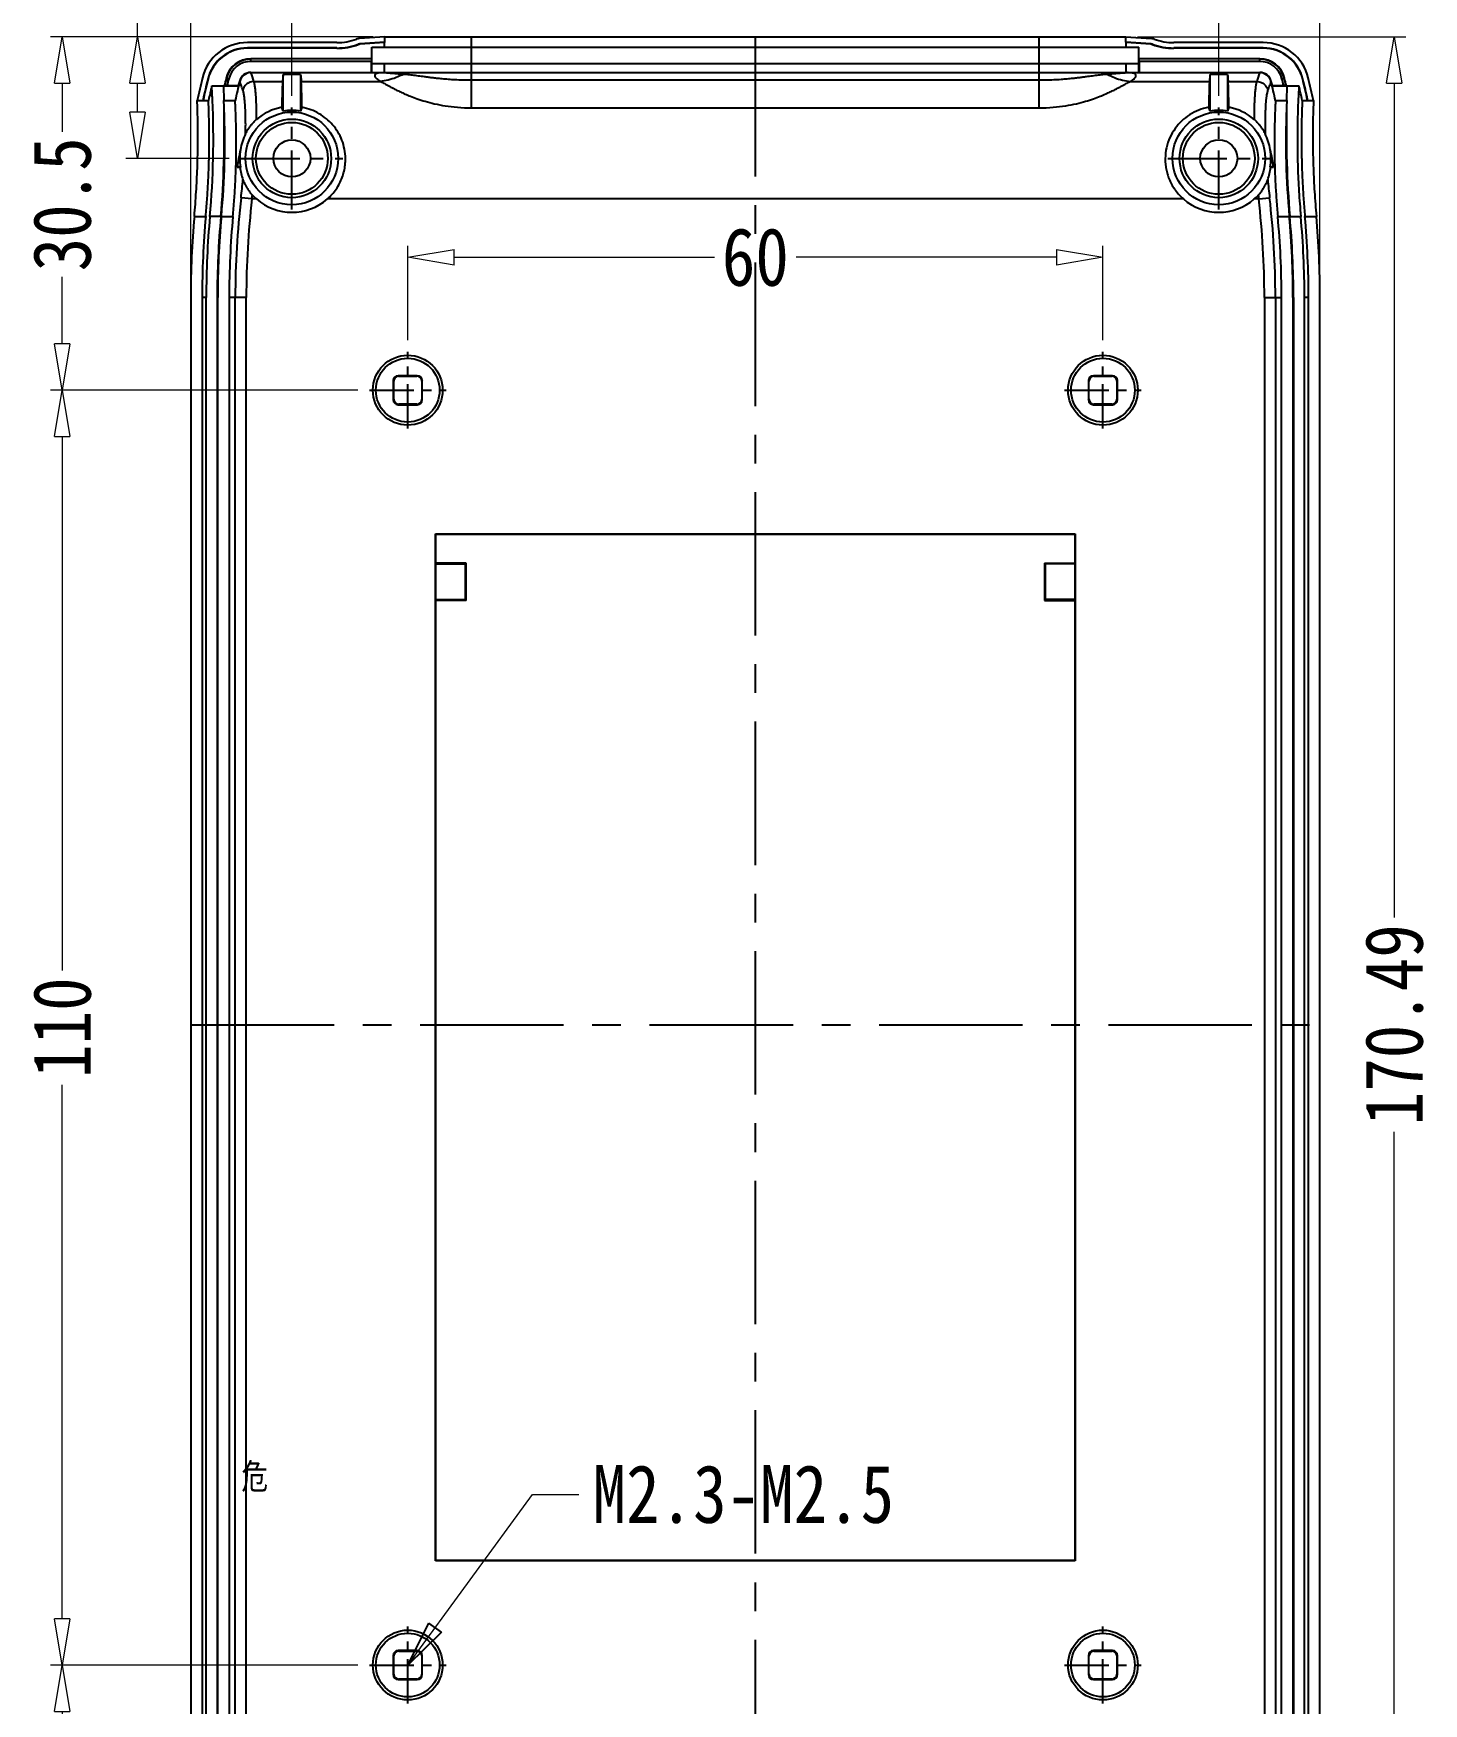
# Model space of a CAD drawing. Header units: millimetres. Extents: x 1786 to 4339, y -2795 to -1928.
# Drawn here: x 4073.3 to 4193.3, y -2723.1 to -2579 of the extents above; entities that cross this region are included whole.
import ezdxf

# ---------------------------------------------------------------- set-up
doc = ezdxf.new("R2010")
doc.units = ezdxf.units.MM
doc.linetypes.add('CENTER', pattern=[50.8, 31.75, -6.35, 6.35, -6.35])
doc.layers.add('06___PRT_ALL_SURFS', color=7, linetype='Continuous')
doc.layers.add('dim', color=3, linetype='Continuous', lineweight=9)
doc.styles.add('FFS', font='simfang0.ttf', dxfattribs={"width": 0.85})
doc.styles.add('LongTou', font='romand.shx', dxfattribs={"width": 0.8, "bigfont": 'whgdtxt.shx'})
doc.dimstyles.new('YanXiu', dxfattribs={"dimtxt": 2.5, "dimasz": 2.2, "dimexe": 1, "dimexo": 0.6, "dimgap": 0.66, "dimtad": 0, "dimzin": 9, "dimdsep": 46, "dimtxsty": 'FFS', "dimblk": 'CLOSEDBLANK', "dimcen": 0, "dimclrd": 256, "dimclre": 131, "dimclrt": 42, "dimazin": 2, "dimtfac": 1, "dimtofl": 0, "dimtmove": 0, "dimatfit": 3, "dimldrblk": 'CLOSEDBLANK', "dimfxl": 1, "dimlwd": 5, "dimlwe": 5, "dimarcsym": 0})

# ---------------------------------------------------------------- blocks, each defined once
blk = doc.blocks.new('_ClosedBlank')
at = {"color": 0, "linetype": 'ByBlock', "lineweight": -2}
for p, q in [((-1, 0.167), (0, 0)), ((-1, 0.167), (-1, -0.167)), ((0, 0), (-1, -0.167))]:
    blk.add_line(p, q, dxfattribs=at)
blk = doc.blocks.new('*D189')
at = {"layer": 'Defpoints', "color": 0}
for p in [(4674.96, -2579.27), (4686.82, -2749.76), (4698.12, -2749.76)]:
    blk.add_point(p, dxfattribs=at)
at = {"layer": 'dim', "color": 131, "lineweight": 5}
for p, q in [((4675.96, -2579.27), (4699.12, -2579.27)), ((4687.82, -2749.76), (4699.12, -2749.76))]:
    blk.add_line(p, q, dxfattribs=at)
at = {"layer": 'dim', "lineweight": 5}
for p, q in [((4698.12, -2583.27), (4698.12, -2655.26)), ((4698.12, -2745.76), (4698.12, -2673.77))]:
    blk.add_line(p, q, dxfattribs=at)
at = {"layer": 'dim', "lineweight": 5, "xscale": 4, "yscale": 4, "zscale": 4}
for p, rotation in [((4698.12, -2579.27), 90), ((4698.12, -2749.76), 270)]:
    blk.add_blockref('_ClosedBlank', p, dxfattribs=dict(at, rotation=rotation))
at = {"layer": 'dim', "color": 42, "insert": (4698.12, -2664.52), "char_height": 5, "attachment_point": 5, "rotation": 90, "style": 'FFS'}
blk.add_mtext('170.49', dxfattribs=at)
blk = doc.blocks.new('*D190')
at = {"layer": 'Defpoints', "color": 0}
for p in [(4691.71, -2567.58), (4594.25, -2601.77), (4691.71, -2601.77)]:
    blk.add_point(p, dxfattribs=at)
at = {"layer": 'dim', "color": 131, "lineweight": 5}
for p, q in [((4594.25, -2600.77), (4594.25, -2566.58)), ((4691.71, -2600.77), (4691.71, -2566.58))]:
    blk.add_line(p, q, dxfattribs=at)
at = {"layer": 'dim', "lineweight": 5}
for p, q in [((4598.25, -2567.58), (4635.15, -2567.58)), ((4687.71, -2567.58), (4650.81, -2567.58))]:
    blk.add_line(p, q, dxfattribs=at)
at = {"layer": 'dim', "lineweight": 5, "xscale": 4, "yscale": 4, "zscale": 4, "rotation": 180}
blk.add_blockref('_ClosedBlank', (4594.25, -2567.58), dxfattribs=at)
at = {"layer": 'dim', "lineweight": 5, "xscale": 4, "yscale": 4, "zscale": 4}
blk.add_blockref('_ClosedBlank', (4691.71, -2567.58), dxfattribs=at)
at = {"layer": 'dim', "color": 42, "insert": (4642.98, -2567.58), "char_height": 5, "attachment_point": 5, "style": 'FFS'}
blk.add_mtext('97.46', dxfattribs=at)
blk = doc.blocks.new('*D191')
at = {"layer": 'Defpoints', "color": 0}
for p in [(4682.98, -2574.08), (4602.98, -2585.37, 0), (4682.98, -2585.37, 0)]:
    blk.add_point(p, dxfattribs=at)
at = {"layer": 'dim', "color": 131, "lineweight": 5}
for p, q in [((4602.98, -2584.37), (4602.98, -2573.08)), ((4682.98, -2584.37), (4682.98, -2573.08))]:
    blk.add_line(p, q, dxfattribs=at)
at = {"layer": 'dim', "lineweight": 5}
for p, q in [((4606.98, -2574.08), (4639.46, -2574.08)), ((4678.98, -2574.08), (4646.49, -2574.08))]:
    blk.add_line(p, q, dxfattribs=at)
at = {"layer": 'dim', "lineweight": 5, "xscale": 4, "yscale": 4, "zscale": 4, "rotation": 180}
blk.add_blockref('_ClosedBlank', (4602.98, -2574.08), dxfattribs=at)
at = {"layer": 'dim', "lineweight": 5, "xscale": 4, "yscale": 4, "zscale": 4}
blk.add_blockref('_ClosedBlank', (4682.98, -2574.08), dxfattribs=at)
at = {"layer": 'dim', "color": 42, "insert": (4642.98, -2574.08), "char_height": 5, "attachment_point": 5, "style": 'FFS'}
blk.add_mtext('80', dxfattribs=at)
blk = doc.blocks.new('*D192')
at = {"layer": 'Defpoints', "color": 0}
for p in [(4672.98, -2598.3), (4612.98, -2606.45, 0), (4672.98, -2606.45, 0)]:
    blk.add_point(p, dxfattribs=at)
at = {"layer": 'dim', "color": 131, "lineweight": 5}
for p, q in [((4612.98, -2605.46), (4612.98, -2597.3)), ((4672.98, -2605.46), (4672.98, -2597.3))]:
    blk.add_line(p, q, dxfattribs=at)
at = {"layer": 'dim', "lineweight": 5}
for p, q in [((4616.98, -2598.3), (4639.46, -2598.3)), ((4668.98, -2598.3), (4646.49, -2598.3))]:
    blk.add_line(p, q, dxfattribs=at)
at = {"layer": 'dim', "lineweight": 5, "xscale": 4, "yscale": 4, "zscale": 4, "rotation": 180}
blk.add_blockref('_ClosedBlank', (4612.98, -2598.3), dxfattribs=at)
at = {"layer": 'dim', "lineweight": 5, "xscale": 4, "yscale": 4, "zscale": 4}
blk.add_blockref('_ClosedBlank', (4672.98, -2598.3), dxfattribs=at)
at = {"layer": 'dim', "color": 42, "insert": (4642.98, -2598.3), "char_height": 5, "attachment_point": 5, "style": 'FFS'}
blk.add_mtext('60', dxfattribs=at)
blk = doc.blocks.new('*D194')
at = {"layer": 'Defpoints', "color": 0}
for p in [(4609.67, -2719.77, 0), (4583.16, -2739.77), (4598.58, -2739.77, 0)]:
    blk.add_point(p, dxfattribs=at)
at = {"layer": 'dim', "color": 131, "lineweight": 5}
for p, q in [((4608.67, -2719.77), (4582.16, -2719.77)), ((4597.58, -2739.77), (4582.16, -2739.77))]:
    blk.add_line(p, q, dxfattribs=at)
at = {"layer": 'dim', "lineweight": 5}
for p, q in [((4583.16, -2723.77), (4583.16, -2726.23)), ((4583.16, -2735.77), (4583.16, -2733.31))]:
    blk.add_line(p, q, dxfattribs=at)
at = {"layer": 'dim', "lineweight": 5, "xscale": 4, "yscale": 4, "zscale": 4}
for p, rotation in [((4583.16, -2719.77), 90), ((4583.16, -2739.77), 270)]:
    blk.add_blockref('_ClosedBlank', p, dxfattribs=dict(at, rotation=rotation))
at = {"layer": 'dim', "color": 42, "insert": (4583.16, -2729.77), "char_height": 5, "attachment_point": 5, "rotation": 90, "style": 'FFS'}
blk.add_mtext('20', dxfattribs=at)
blk = doc.blocks.new('*D196')
at = {"layer": 'Defpoints', "color": 0}
for p in [(4609.67, -2609.77, 0), (4583.16, -2719.77), (4609.67, -2719.77, 0)]:
    blk.add_point(p, dxfattribs=at)
at = {"layer": 'dim', "color": 131, "lineweight": 5}
for p, q in [((4608.67, -2609.77), (4582.16, -2609.77)), ((4608.67, -2719.77), (4582.16, -2719.77))]:
    blk.add_line(p, q, dxfattribs=at)
at = {"layer": 'dim', "lineweight": 5}
for p, q in [((4583.16, -2613.77), (4583.16, -2659.83)), ((4583.16, -2715.77), (4583.16, -2669.71))]:
    blk.add_line(p, q, dxfattribs=at)
at = {"layer": 'dim', "lineweight": 5, "xscale": 4, "yscale": 4, "zscale": 4}
for p, rotation in [((4583.16, -2609.77), 90), ((4583.16, -2719.77), 270)]:
    blk.add_blockref('_ClosedBlank', p, dxfattribs=dict(at, rotation=rotation))
at = {"layer": 'dim', "color": 42, "insert": (4583.16, -2664.77), "char_height": 5, "attachment_point": 5, "rotation": 90, "style": 'FFS'}
blk.add_mtext('110', dxfattribs=at)
blk = doc.blocks.new('*D197')
at = {"layer": 'Defpoints', "color": 0}
for p in [(4611, -2579.27), (4583.16, -2609.77), (4609.67, -2609.77, 0)]:
    blk.add_point(p, dxfattribs=at)
at = {"layer": 'dim', "color": 131, "lineweight": 5}
for p, q in [((4610, -2579.27), (4582.16, -2579.27)), ((4608.67, -2609.77), (4582.16, -2609.77))]:
    blk.add_line(p, q, dxfattribs=at)
at = {"layer": 'dim', "lineweight": 5}
for p, q in [((4583.16, -2583.27), (4583.16, -2587.47)), ((4583.16, -2605.77), (4583.16, -2599.99))]:
    blk.add_line(p, q, dxfattribs=at)
at = {"layer": 'dim', "lineweight": 5, "xscale": 4, "yscale": 4, "zscale": 4}
for p, rotation in [((4583.16, -2579.27), 90), ((4583.16, -2609.77), 270)]:
    blk.add_blockref('_ClosedBlank', p, dxfattribs=dict(at, rotation=rotation))
at = {"layer": 'dim', "color": 42, "insert": (4583.16, -2593.73), "char_height": 5, "attachment_point": 5, "rotation": 90, "style": 'FFS'}
blk.add_mtext('30.5', dxfattribs=at)
blk = doc.blocks.new('*D198')
at = {"layer": 'Defpoints', "color": 0}
for p in [(4611, -2579.27), (4589.66, -2589.77), (4598.58, -2589.77, 0)]:
    blk.add_point(p, dxfattribs=at)
at = {"layer": 'dim', "lineweight": 5}
for p, q in [((4589.66, -2579.27), (4589.66, -2573.74)), ((4589.66, -2585.77), (4589.66, -2583.27))]:
    blk.add_line(p, q, dxfattribs=at)
at = {"layer": 'dim', "color": 131, "lineweight": 5}
for p, q in [((4610, -2579.27), (4588.66, -2579.27)), ((4597.58, -2589.77), (4588.66, -2589.77))]:
    blk.add_line(p, q, dxfattribs=at)
at = {"layer": 'dim', "lineweight": 5, "xscale": 4, "yscale": 4, "zscale": 4}
for p, rotation in [((4589.66, -2579.27), 90), ((4589.66, -2589.77), 270)]:
    blk.add_blockref('_ClosedBlank', p, dxfattribs=dict(at, rotation=rotation))
at = {"layer": 'dim', "color": 42, "insert": (4589.66, -2567.44), "char_height": 5, "attachment_point": 5, "rotation": 90, "style": 'FFS'}
blk.add_mtext('10.5', dxfattribs=at)
blk = doc.blocks.new('*u249')
at = {"color": 7, "linetype": 'Continuous'}
for p, q in [((-31.983, 85.248, 0), (-34.154, 85.096, 0)), ((-31.983, 84.774, 0), (-31.983, 85.248, 0)), ((-31.983, 85.248, 0), (31.983, 85.248, 0)), ((-24.5, 79.108, 0), (-24.5, 85.248, 0)), ((24.5, 79.108, 0), (24.5, 85.248, 0)), ((31.983, 84.774, 0), (31.983, 85.248, 0)), ((31.983, 85.248, 0), (34.154, 85.096, 0)), ((-43.838, 84.248, 0), (-43.838, 84.274, 0)), ((-36.119, 84.274, 0), (-43.838, 84.274, 0)), ((-36.119, 84.248, 0), (-43.838, 84.248, 0)), ((-36.12, 84.743, 0), (-43.836, 84.743, 0)), ((-36.119, 84.248, 0), (-36.119, 84.274, 0)), ((-34.265, 84.569, 0), (-34.274, 84.594, 0)), ((-31.983, 84.774, 0), (-34.133, 84.623, 0)), ((-34.132, 84.597, 0), (-34.133, 84.623, 0)), ((-32, 84.746, 0), (-34.132, 84.597, 0)), ((-33.1, 82.148, 0), (-33.1, 84.348, 0)), ((-33.1, 84.348, 0), (33.1, 84.348, 0)), ((-32, 84.348, 0), (-32, 84.746, 0)), ((34.133, 84.623, 0), (31.983, 84.774, 0)), ((32, 84.348, 0), (32, 84.746, 0)), ((34.132, 84.597, 0), (32, 84.746, 0)), ((33.1, 82.148, 0), (33.1, 84.348, 0)), ((34.132, 84.597, 0), (34.133, 84.623, 0)), ((34.265, 84.569, 0), (34.274, 84.594, 0)), ((36.119, 84.248, 0), (36.119, 84.274, 0)), ((43.838, 84.274, 0), (36.119, 84.274, 0)), ((43.838, 84.248, 0), (36.119, 84.248, 0)), ((43.836, 84.743, 0), (36.12, 84.743, 0)), ((43.838, 84.248, 0), (43.838, 84.274, 0)), ((-43.533, 83.121, 0), (-43.533, 83.347, 0)), ((-33.1, 83.347, 0), (-43.533, 83.347, 0)), ((-33.123, 83.325, 0), (-43.533, 83.325, 0)), ((-33.126, 83.121, 0), (-43.533, 83.121, 0)), ((-43.533, 82.148, 0), (-43.533, 82.174, 0)), ((-43.533, 82.174, 0), (-33.126, 82.174, 0)), ((-43.533, 82.148, 0), (-32.122, 82.148, 0)), ((-33.123, 83.325, 0), (-33.126, 83.121, 0)), ((-33.126, 82.174, 0), (-33.126, 83.121, 0)), ((-33.1, 82.148, 0), (-33.126, 82.174, 0)), ((-33.1, 83.347, 0), (-33.123, 83.325, 0)), ((-33.1, 82.948, 0), (33.1, 82.948, 0)), ((-32, 82.149, 0), (-32, 82.948, 0)), ((-31.965, 82.148, 0), (-31.934, 82.148, 0)), ((-31.934, 82.148, 0), (31.934, 82.148, 0)), ((31.934, 82.148, 0), (32, 82.149, 0)), ((32, 82.149, 0), (32, 82.948, 0)), ((32.122, 82.148, 0), (43.533, 82.148, 0)), ((43.533, 83.347, 0), (33.1, 83.347, 0)), ((33.1, 83.347, 0), (33.123, 83.325, 0)), ((33.1, 82.148, 0), (33.126, 82.174, 0)), ((33.126, 83.121, 0), (33.123, 83.325, 0)), ((43.533, 83.325, 0), (33.123, 83.325, 0)), ((33.126, 83.121, 0), (33.126, 82.174, 0)), ((43.533, 83.121, 0), (33.126, 83.121, 0)), ((33.126, 82.174, 0), (43.533, 82.174, 0)), ((43.533, 83.121, 0), (43.533, 83.347, 0)), ((43.533, 82.148, 0), (43.533, 82.174, 0)), ((-47.238, 81.576, 0), (-47.264, 81.583, 0)), ((-46.914, 80.998, 0), (-45.914, 80.998, 0)), ((-45.914, 80.998, 0), (-45.87, 79.748, 0)), ((-45.835, 80.998, 0), (-45.806, 81.02, 0)), ((-45.835, 80.998, 0), (-44.6, 80.998, 0)), ((-45.596, 81.024, 0), (-45.806, 81.02, 0)), ((-45.667, 81.682, 0), (-45.448, 81.627, 0)), ((-45.596, 81.024, 0), (-44.621, 81.024, 0)), ((-44.6, 80.998, 0), (-44.621, 81.024, 0)), ((-44.503, 81.39, 0), (-44.528, 81.397, 0)), ((-44.473, 81.311, 0), (-44.503, 81.39, 0)), ((-44.386, 81.077, 0), (-44.473, 81.311, 0)), ((-43.271, 81.395, 0), (-40.805, 81.395, 0)), ((-40.75, 78.815, 0), (-40.75, 81.996, 0)), ((-39.25, 81.996, 0), (-40.75, 81.996, 0)), ((-39.25, 81.996, 0), (-39.25, 78.815, 0)), ((-39.195, 81.395, 0), (-32.378, 81.395, 0)), ((-24.5, 81.514, 0), (24.5, 81.514, 0)), ((32.378, 81.395, 0), (39.195, 81.395, 0)), ((39.25, 78.815, 0), (39.25, 81.996, 0)), ((40.75, 81.996, 0), (39.25, 81.996, 0)), ((40.75, 81.996, 0), (40.75, 78.815, 0)), ((40.805, 81.395, 0), (43.271, 81.395, 0)), ((44.391, 81.09, 0), (44.386, 81.077, 0)), ((44.503, 81.39, 0), (44.528, 81.397, 0)), ((44.6, 80.998, 0), (44.621, 81.024, 0)), ((44.6, 80.998, 0), (45.835, 80.998, 0)), ((44.621, 81.024, 0), (45.596, 81.024, 0)), ((45.667, 81.682, 0), (45.448, 81.627, 0)), ((45.806, 81.02, 0), (45.596, 81.024, 0)), ((45.835, 80.998, 0), (45.806, 81.02, 0)), ((45.87, 79.748, 0), (45.914, 80.998, 0)), ((45.914, 80.998, 0), (46.914, 80.998, 0)), ((47.238, 81.576, 0), (47.264, 81.583, 0)), ((-48.172, 79.735, 0), (-47.691, 79.735, 0)), ((-47.665, 79.851, 0), (-47.691, 79.735, 0)), ((-47.661, 79.748, 0), (-47.2, 79.748, 0)), ((-45.87, 79.748, 0), (-44.895, 79.748, 0)), ((44.895, 79.748, 0), (45.87, 79.748, 0)), ((47.2, 79.748, 0), (47.661, 79.748, 0)), ((47.691, 79.735, 0), (47.665, 79.851, 0)), ((47.691, 79.735, 0), (48.172, 79.735, 0)), ((-40.75, 78.815, 0), (-40.869, 79.156, 0)), ((-39.131, 79.156, 0), (-39.25, 78.815, 0)), ((-24.5, 79.108, 0), (24.5, 79.108, 0)), ((39.25, 78.815, 0), (39.131, 79.156, 0)), ((40.869, 79.156, 0), (40.75, 78.815, 0)), ((-44.44, 75.499, 0), (-44.469, 75.498, 0)), ((-44.469, 75.498, 0), (-44.435, 75.498, 0)), ((-44.44, 75.499, 0), (-44.435, 75.498, 0)), ((44.435, 75.498, 0), (44.44, 75.499, 0)), ((44.435, 75.498, 0), (44.469, 75.498, 0)), ((44.469, 75.498, 0), (44.44, 75.499, 0)), ((-44.435, 73.998, 0), (-44.71, 73.998, 0)), ((-44.435, 73.998, 0), (-44.477, 73.983, 0)), ((44.71, 73.998, 0), (44.435, 73.998, 0)), ((44.477, 73.983, 0), (44.435, 73.998, 0)), ((-43.446, 71.248, 0), (-44.388, 71.356, 0)), ((-43.061, 71.248, 0), (-43.446, 71.248, 0)), ((36.939, 71.248, 0), (-36.939, 71.248, 0)), ((43.446, 71.248, 0), (43.061, 71.248, 0)), ((43.446, 71.248, 0), (44.388, 71.356, 0)), ((-48.418, 69.748, 0), (-47.432, 69.748, 0)), ((-46.082, 69.748, 0), (-45.09, 69.748, 0)), ((45.09, 69.748, 0), (46.082, 69.748, 0)), ((47.432, 69.748, 0), (48.418, 69.748, 0)), ((-48.73, 62.748, 0), (-48.73, -63.252, 0)), ((-47.748, 62.748, 0), (-47.748, -63.252, 0)), ((-47.394, 62.748, 0), (-47.748, 62.748, 0)), ((-46.447, 62.748, 0), (-46.403, 62.748, 0)), ((-46.403, -63.252, 0), (-46.403, 62.748, 0)), ((-45.415, 62.748, 0), (-45.415, -63.252, 0)), ((-43.936, 62.748, 0), (-45.415, 62.748, 0)), ((-44.884, -63.252, 0), (-44.884, 62.748, 0)), ((-43.936, -63.252, 0), (-43.936, 62.748, 0)), ((43.936, 62.748, 0), (43.936, -63.252, 0)), ((43.936, 62.748, 0), (45.415, 62.748, 0)), ((44.884, 62.748, 0), (44.884, -63.252, 0)), ((45.415, -63.252, 0), (45.415, 62.748, 0)), ((46.403, 62.748, 0), (46.403, -63.252, 0)), ((46.403, 62.748, 0), (46.447, 62.748, 0)), ((47.748, 62.748, 0), (47.394, 62.748, 0)), ((47.748, -63.252, 0), (47.748, 62.748, 0)), ((48.73, -63.252, 0), (48.73, 62.748, 0)), ((-31.25, 55.573, 0), (-31.25, 53.922, 0)), ((-31.25, 55.573, 0), (-31.206, 55.53, 0)), ((-31.206, 53.965, 0), (-31.206, 55.53, 0)), ((-30.826, 55.998, 0), (-30.782, 55.954, 0)), ((-29.174, 55.998, 0), (-30.826, 55.998, 0)), ((-30.782, 55.954, 0), (-29.218, 55.954, 0)), ((-29.174, 55.998, 0), (-29.218, 55.954, 0)), ((-28.75, 55.573, 0), (-28.794, 55.53, 0)), ((-28.794, 55.53, 0), (-28.794, 53.965, 0)), ((-28.75, 53.922, 0), (-28.75, 55.573, 0)), ((28.75, 55.573, 0), (28.75, 53.922, 0)), ((28.75, 55.573, 0), (28.794, 55.53, 0)), ((28.794, 53.965, 0), (28.794, 55.53, 0)), ((30.826, 55.998, 0), (29.174, 55.998, 0)), ((29.174, 55.998, 0), (29.218, 55.954, 0)), ((29.218, 55.954, 0), (30.782, 55.954, 0)), ((30.826, 55.998, 0), (30.782, 55.954, 0)), ((31.25, 55.573, 0), (31.206, 55.53, 0)), ((31.206, 55.53, 0), (31.206, 53.965, 0)), ((31.25, 53.922, 0), (31.25, 55.573, 0)), ((-31.25, 53.922, 0), (-31.206, 53.965, 0)), ((-30.826, 53.498, 0), (-30.782, 53.541, 0)), ((-30.826, 53.498, 0), (-29.174, 53.498, 0)), ((-29.218, 53.541, 0), (-30.782, 53.541, 0)), ((-29.174, 53.498, 0), (-29.218, 53.541, 0)), ((-28.75, 53.922, 0), (-28.794, 53.965, 0)), ((28.75, 53.922, 0), (28.794, 53.965, 0)), ((29.174, 53.498, 0), (29.218, 53.541, 0)), ((29.174, 53.498, 0), (30.826, 53.498, 0)), ((30.782, 53.541, 0), (29.218, 53.541, 0)), ((30.826, 53.498, 0), (30.782, 53.541, 0)), ((31.25, 53.922, 0), (31.206, 53.965, 0)), ((-27.609, -46.262, 0), (-27.609, 42.357, 0)), ((-27.609, 42.357, 0), (-27.567, 42.315, 0)), ((-27.609, 42.357, 0), (27.609, 42.357, 0)), ((-27.567, 39.835, 0), (-27.567, 42.315, 0)), ((-27.567, 42.315, 0), (27.567, 42.315, 0)), ((27.609, 42.357, 0), (27.567, 42.315, 0)), ((27.609, 42.357, 0), (27.609, -46.262, 0)), ((-27.567, 39.835, 0), (-27.609, 39.793, 0)), ((-27.609, 39.793, 0), (-27.59, 39.774, 0)), ((-27.59, 39.774, 0), (-25.028, 39.774, 0)), ((-24.967, 39.835, 0), (-27.567, 39.835, 0)), ((-24.967, 39.835, 0), (-25.027, 39.775, 0)), ((-25.027, 39.774, 0), (-25.027, 39.775, 0)), ((-24.967, 36.614, 0), (-24.967, 39.835, 0)), ((24.967, 39.835, 0), (24.967, 36.614, 0)), ((24.967, 39.835, 0), (27.567, 39.835, 0)), ((25.027, 39.775, 0), (24.967, 39.835, 0)), ((25.027, 39.775, 0), (25.028, 39.775, 0)), ((27.59, 39.774, 0), (25.028, 39.774, 0)), ((27.567, 39.835, 0), (27.609, 39.793, 0)), ((27.59, 39.774, 0), (27.609, 39.793, 0)), ((-25, 38.224, 0), (-25, 36.647, 0)), ((25, 38.224, 0), (25, 36.647, 0)), ((-27.59, 36.675, 0), (-27.609, 36.656, 0)), ((-27.567, 36.614, 0), (-27.609, 36.656, 0)), ((-27.59, 36.675, 0), (-25.028, 36.675, 0)), ((-27.567, -46.22, 0), (-27.567, 36.614, 0)), ((-24.967, 36.614, 0), (-27.567, 36.614, 0)), ((-25.028, 36.675, 0), (-24.967, 36.614, 0)), ((24.967, 36.614, 0), (25.028, 36.675, 0)), ((24.967, 36.614, 0), (27.567, 36.614, 0)), ((27.59, 36.675, 0), (25.028, 36.675, 0)), ((27.567, 36.614, 0), (27.609, 36.656, 0)), ((27.609, 36.656, 0), (27.59, 36.675, 0)), ((-27.609, -46.262, 0), (-27.567, -46.22, 0)), ((27.609, -46.262, 0), (-27.609, -46.262, 0)), ((27.567, -46.22, 0), (-27.567, -46.22, 0)), ((27.609, -46.262, 0), (27.567, -46.22, 0)), ((-31.25, -54.427, 0), (-31.206, -54.47, 0)), ((-31.25, -54.427, 0), (-31.25, -56.078, 0)), ((-31.206, -56.035, 0), (-31.206, -54.47, 0)), ((-30.826, -54.002, 0), (-30.782, -54.046, 0)), ((-29.174, -54.002, 0), (-30.826, -54.002, 0)), ((-30.782, -54.046, 0), (-29.218, -54.046, 0)), ((-29.174, -54.002, 0), (-29.218, -54.046, 0)), ((-28.75, -54.427, 0), (-28.794, -54.47, 0)), ((-28.794, -54.47, 0), (-28.794, -56.035, 0)), ((-28.75, -56.078, 0), (-28.75, -54.427, 0)), ((28.75, -54.427, 0), (28.794, -54.47, 0)), ((28.75, -54.427, 0), (28.75, -56.078, 0)), ((28.794, -56.035, 0), (28.794, -54.47, 0)), ((30.826, -54.002, 0), (29.174, -54.002, 0)), ((29.174, -54.002, 0), (29.218, -54.046, 0)), ((29.218, -54.046, 0), (30.782, -54.046, 0)), ((30.826, -54.002, 0), (30.782, -54.046, 0)), ((31.25, -54.427, 0), (31.206, -54.47, 0)), ((31.206, -54.47, 0), (31.206, -56.035, 0)), ((31.25, -56.078, 0), (31.25, -54.427, 0)), ((-31.25, -56.078, 0), (-31.206, -56.035, 0)), ((-28.75, -56.078, 0), (-28.794, -56.035, 0)), ((28.75, -56.078, 0), (28.794, -56.035, 0)), ((31.25, -56.078, 0), (31.206, -56.035, 0)), ((-30.826, -56.502, 0), (-30.782, -56.459, 0)), ((-30.826, -56.502, 0), (-29.174, -56.502, 0)), ((-29.218, -56.459, 0), (-30.782, -56.459, 0)), ((-29.174, -56.502, 0), (-29.218, -56.459, 0)), ((29.174, -56.502, 0), (29.218, -56.459, 0)), ((29.174, -56.502, 0), (30.826, -56.502, 0)), ((30.782, -56.459, 0), (29.218, -56.459, 0)), ((30.826, -56.502, 0), (30.782, -56.459, 0))]:
    blk.add_line(p, q, dxfattribs=at)
at = {"color": 1, "linetype": 'CENTER', "ltscale": 0.389839}
for p, q in [((0, -85.248), (0, 85.248)), ((-48.73, 0), (48.73, 0))]:
    blk.add_line(p, q, dxfattribs=at)
at = {"color": 1, "linetype": 'CENTER', "ltscale": 0.16}
for p, q in [((-40, 70.348), (-40, 79.148)), ((40, 70.348), (40, 79.148)), ((-44.4, 74.748), (-35.6, 74.748)), ((35.6, 74.748), (44.4, 74.748))]:
    blk.add_line(p, q, dxfattribs=at)
at = {"color": 1, "linetype": 'CENTER', "ltscale": 0.120482}
for p, q in [((-30, 51.434), (-30, 58.061)), ((30, 51.434), (30, 58.061)), ((-33.313, 54.748), (-26.687, 54.748)), ((26.687, 54.748), (33.313, 54.748)), ((-30, -58.566), (-30, -51.939)), ((30, -58.566), (30, -51.939)), ((-33.313, -55.252), (-26.687, -55.252)), ((26.687, -55.252), (33.313, -55.252))]:
    blk.add_line(p, q, dxfattribs=at)
at = {"color": 7, "linetype": 'Continuous'}
for centre, radius in [((-40, 74.748, 0), 4), ((-40, 74.748, 0), 3.389), ((-40, 74.748, 0), 3.1), ((40, 74.748, 0), 4), ((40, 74.748, 0), 3.389), ((40, 74.748, 0), 3.1), ((-40, 74.748, 0), 1.6), ((40, 74.748, 0), 1.6), ((-30, 54.748, 0), 3.012), ((30, 54.748, 0), 3.012), ((-30, 54.748, 0), 2.75), ((30, 54.748, 0), 2.75), ((-30, -55.252, 0), 3.012), ((-30, -55.252, 0), 2.75), ((30, -55.252, 0), 3.012), ((30, -55.252, 0), 2.75)]:
    blk.add_circle(centre, radius, dxfattribs=at)
for centre, radius, start, end in [((-36.12, 89.742, 0), 4.999, 270.00015, 289.83186), ((-34.084, 84.096, 0), 1.003, 93.99481, 109.8286), ((34.084, 84.096, 0), 1.002, 70.17006, 86.00578), ((36.12, 89.742, 0), 4.999, 250.16837, 269.99967), ((-43.836, 80.743, 0), 3.999, 90.00181, 166.30745), ((-43.835, 80.744, 0), 3.529, 90.04232, 166.25744), ((-43.838, 80.748, 0), 3.5, 90, 166.29977), ((-36.121, 89.759, 0), 5.486, 270.02145, 289.67191), ((-36.119, 89.748, 0), 5.5, 270, 289.69336), ((-34.097, 84.098, 0), 0.527, 94.01119, 109.68184), ((-34.097, 84.098, 0), 0.5, 94, 109.69336), ((34.097, 84.098, 0), 0.5, 70.30663, 86), ((34.097, 84.098, 0), 0.527, 70.31751, 85.98913), ((36.119, 89.748, 0), 5.5, 250.30663, 270), ((36.121, 89.759, 0), 5.486, 250.32814, 269.97854), ((43.836, 80.743, 0), 3.999, 13.69255, 89.9982), ((43.835, 80.744, 0), 3.529, 13.74256, 89.95766), ((43.838, 80.748, 0), 3.5, 13.70023, 90), ((-43.533, 81.147, 0), 2.2, 90.00002, 165.95198), ((-43.533, 81.147, 0), 2.177, 90.00002, 165.95145), ((-43.533, 81.147, 0), 1.974, 89.99995, 165.95138), ((-43.533, 81.147, 0), 1.026, 90, 165.95145), ((-43.533, 81.147, 0), 1, 90, 165.95145), ((-214.953, 22.22, 0), 181.594, 19.01796, 19.26943), ((-32.122, 87.148, 0), 5, 270, 271.39986), ((32.122, 87.148, 0), 5, 268.60004, 269.99989), ((225.906, 18.418, 0), 193.187, 160.73825, 160.97463), ((43.533, 81.147, 0), 2.2, 14.04743, 89.99996), ((43.533, 81.147, 0), 2.177, 14.04855, 89.99996), ((43.533, 81.147, 0), 1.974, 14.04869, 90.0001), ((43.533, 81.147, 0), 1.026, 14.04855, 90), ((43.533, 81.147, 0), 1, 14.04855, 90), ((30, 62.748, 0), 79.997, 166.30299, 167.73987), ((30.001, 62.747, 0), 79.527, 166.29977, 167.58046), ((30, 62.748, 0), 79.5, 166.29977, 167.65273), ((30, 62.748, 0), 79.05, 166.65191, 167.58132), ((-156.46, 74.705, 0), 109.726, 2.82965, 3.28735), ((30, 62.748, 0), 78, 165.95146, 166.46883), ((30, 62.748, 0), 77.977, 165.95145, 166.44766), ((30, 62.748, 0), 77.774, 165.95145, 166.40888), ((30, 62.748, 0), 76.8, 165.95145, 167.21142), ((30, 62.748, 0), 76.826, 165.95145, 166.23796), ((156.67, 39.226, 0), 119.83, 159.55856, 159.77068), ((185.611, 28.669, 0), 150.635, 159.51295, 159.63474), ((-30, 62.748, 0), 76.8, 12.78858, 14.04855), ((-30, 62.748, 0), 76.826, 13.76204, 14.04855), ((-30, 62.748, 0), 77.774, 13.59112, 14.04855), ((-30, 62.748, 0), 77.977, 13.55234, 14.04855), ((-30, 62.748, 0), 78, 13.53117, 14.04852), ((-30, 62.748, 0), 79.05, 12.41868, 13.34809), ((-30, 62.748, 0), 79.5, 12.34727, 13.70023), ((-30.001, 62.747, 0), 79.527, 12.41954, 13.70022), ((-30, 62.748, 0), 79.997, 12.26013, 13.69701), ((-121.417, 76.426, 0), 74.64, 354.86609, 2.56119), ((-118.008, 76.681, 0), 71.223, 2.47948, 2.76965), ((-124.127, 76.059, 0), 78.344, 2.16365, 2.69839), ((136.91, 75.519, 0), 91.138, 177.34052, 177.8002), ((-135.782, 77.041, 0), 89.952, 355.34943, 1.25877), ((-117.219, 76.244, 0), 71.433, 354.78191, 2.22462), ((-40.018, 74.588, 0), 4.647, 100.55494, 130.63154), ((-40, 74.748, 0), 4.136, 79.55316, 100.44684), ((40, 74.748, 0), 4.136, 79.55316, 100.44684), ((40.018, 74.588, 0), 4.647, 49.36965, 79.44786), ((117.549, 76.252, 0), 71.763, 177.79188, 185.20033), ((135.782, 77.041, 0), 89.952, 178.74123, 184.65057), ((-39.242, 74.62, 0), 5.272, 154.39405, 170.40181), ((39.243, 74.621, 0), 5.271, 9.59677, 25.60744), ((30, 62.748, 0), 75.553, 170.28447, 171.43665), ((-40, 74.748, 0), 4.498, 170.40135, 189.59865), ((40, 74.748, 0), 4.498, 350.40135, 9.59865), ((-30, 62.748, 0), 75.553, 8.56335, 9.71553), ((-42.031, 115.154, 0), 41.243, 266.275, 266.6002), ((-39.426, 74.595, 0), 5.088, 186.90694, 199.31642), ((39.42, 74.596, 0), 5.094, 340.69104, 353.08693), ((42.031, 115.154, 0), 41.243, 273.3998, 273.725), ((-108.338, 78.749, 0), 64.376, 353.40633, 354.79798), ((108.36, 78.751, 0), 64.398, 185.20225, 186.59343), ((30, 62.748, 0), 74.884, 173.39847, 180), ((30, 62.748, 0), 73.936, 173.39847, 180), ((-124.086, 79.809, 0), 81.093, 353.93982, 354.18138), ((-40.031, 74.712, 0), 4.603, 222.75416, 228.82733), ((-40, 74.748, 0), 4.65, 228.8258, 311.1742), ((40, 74.748, 0), 4.65, 228.8258, 311.1742), ((40.031, 74.712, 0), 4.603, 311.17267, 317.24583), ((125.423, 79.948, 0), 82.437, 185.82059, 186.05821), ((-30, 62.748, 0), 73.936, 0, 6.60153), ((-30, 62.748, 0), 74.884, 0, 6.60153), ((30, 62.748, 0), 78.73, 174.899, 180), ((30, 62.748, 0), 77.748, 174.8344, 180), ((30, 62.748, 0), 76.403, 174.74324, 180), ((-47.687, 54.463, 0), 15.364, 84.00495, 84.16753), ((30, 62.748, 0), 75.415, 174.67417, 180), ((-30, 62.748, 0), 75.415, 0, 5.32583), ((-30, 62.748, 0), 76.403, 0, 5.25676), ((-30, 62.748, 0), 77.748, 0, 5.1656), ((-30, 62.748, 0), 78.73, 0, 5.101), ((2.79, 38.224, 0), 27.845, 179.4523, 180.5477)]:
    blk.add_arc(centre, radius, start, end, dxfattribs=at)
for centre, major_axis, ratio, start_param, end_param in [((-24.5, 85.271, 0), (7.5, 0.526), 0.0522794, 3.0712107, 3.1379269), ((24.5, 85.271, 0), (7.5, -0.526), 0.0522794, 0.0036658, 0.0703819), ((-30.826, 55.573, 0), (-0.3, 0.3), 0.9999239, -0.7853601, 0.7853601), ((-30.782, 55.53, 0), (0.3, -0.3), 0.9999239, 2.3562326, 3.9269527), ((-29.218, 55.53, 0), (-0.3, -0.3), 0.9999239, 2.3562326, 3.9269527), ((-29.174, 55.573, 0), (0.3, 0.3), 0.9999239, -0.7853601, 0.7853601), ((29.174, 55.573, 0), (0.3, -0.3), 0.9999239, 2.3562326, 3.9269527), ((29.218, 55.53, 0), (0.3, -0.3), 0.9999239, 2.3562326, 3.9269527), ((30.782, 55.53, 0), (-0.3, -0.3), 0.9999239, 2.3562326, 3.9269527), ((30.826, 55.573, 0), (0.3, 0.3), 0.9999239, -0.7853601, 0.7853601), ((-30.826, 53.922, 0), (0.3, 0.3), 0.9999239, 2.3562326, 3.9269527), ((-30.782, 53.965, 0), (0.3, 0.3), 0.9999239, 2.3562326, 3.9269527), ((-29.218, 53.965, 0), (-0.3, 0.3), 0.9999239, 2.3562326, 3.9269527), ((-29.174, 53.922, 0), (0.3, -0.3), 0.9999239, -0.7853601, 0.7853601), ((29.174, 53.922, 0), (0.3, 0.3), 0.9999239, 2.3562326, 3.9269527), ((29.218, 53.965, 0), (0.3, 0.3), 0.9999239, 2.3562326, 3.9269527), ((30.782, 53.965, 0), (-0.3, 0.3), 0.9999239, 2.3562326, 3.9269527), ((30.826, 53.922, 0), (0.3, -0.3), 0.9999239, -0.7853601, 0.7853601), ((-27.591, 38.224, 0), (0, 1.55), 0.0174551, -3.1241394, -0.0174533), ((27.591, 38.224, 0), (0, 1.55), 0.0174551, 0.0174533, 3.1241394), ((-30.826, -54.427, 0), (-0.3, 0.3), 0.9999239, -0.7853601, 0.7853601), ((-30.782, -54.47, 0), (0.3, -0.3), 0.9999239, 2.3562326, 3.9269527), ((-29.218, -54.47, 0), (-0.3, -0.3), 0.9999239, 2.3562326, 3.9269527), ((-29.174, -54.427, 0), (0.3, 0.3), 0.9999239, -0.7853601, 0.7853601), ((29.174, -54.427, 0), (0.3, -0.3), 0.9999239, 2.3562326, 3.9269527), ((29.218, -54.47, 0), (0.3, -0.3), 0.9999239, 2.3562326, 3.9269527), ((30.782, -54.47, 0), (-0.3, -0.3), 0.9999239, 2.3562326, 3.9269527), ((30.826, -54.427, 0), (0.3, 0.3), 0.9999239, -0.7853601, 0.7853601), ((-30.826, -56.078, 0), (0.3, 0.3), 0.9999239, -3.9269527, -2.3562326), ((-30.782, -56.035, 0), (0.3, 0.3), 0.9999239, 2.3562326, 3.9269527), ((-29.218, -56.035, 0), (-0.3, 0.3), 0.9999239, 2.3562326, 3.9269527), ((-29.174, -56.078, 0), (0.3, -0.3), 0.9999239, -0.7853601, 0.7853601), ((29.174, -56.078, 0), (0.3, 0.3), 0.9999239, 2.3562326, 3.9269527), ((29.218, -56.035, 0), (0.3, 0.3), 0.9999239, 2.3562326, 3.9269527), ((30.782, -56.035, 0), (-0.3, 0.3), 0.9999239, 2.3562326, 3.9269527), ((30.826, -56.078, 0), (-0.3, 0.3), 0.9999239, -3.9269527, -2.3562326)]:
    blk.add_ellipse(centre, major_axis=major_axis, ratio=ratio, start_param=start_param, end_param=end_param, dxfattribs=at)
for points, start_tangent, end_tangent in [([(30.36, 82.023, 0), (30.642, 82.047, 0), (30.881, 82.066, 0), (31.084, 82.083, 0), (31.255, 82.097, 0), (31.4, 82.108, 0), (31.52, 82.117, 0), (31.62, 82.124, 0), (31.701, 82.13, 0), (31.767, 82.135, 0), (31.819, 82.139, 0), (31.861, 82.142, 0), (31.893, 82.144, 0), (31.917, 82.146, 0), (31.934, 82.148, 0)], (0.9965385, 0.0831324), (0.9962191, 0.0868762)), ([(32.378, 81.395, 0), (32.585, 81.539, 0), (32.721, 81.659, 0), (32.804, 81.759, 0), (32.844, 81.841, 0), (32.851, 81.907, 0), (32.833, 81.962, 0), (32.797, 82.005, 0), (32.747, 82.039, 0), (32.689, 82.066, 0), (32.624, 82.088, 0), (32.555, 82.104, 0), (32.483, 82.117, 0), (32.411, 82.127, 0), (32.341, 82.135, 0), (32.274, 82.14, 0), (32.214, 82.144, 0), (32.165, 82.146, 0), (32.122, 82.148, 0)], (0.8425431, 0.5386289), (-0.9995146, 0.0311537)), ([(-44.232, 80.661, 0), (-44.385, 81.074, 0), (-44.386, 81.077, 0)], (-0.3451055, 0.9385639), (-0.3484995, 0.937309)), ([(-43.271, 81.395, 0), (-43.691, 81.295, 0), (-44.032, 81.034, 0), (-44.232, 80.661, 0)], (-0.9997219, -0.0235822), (-0.2700828, -0.9628371)), ([(-43.044, 78.114, 0), (-43.048, 78.722, 0), (-43.06, 79.292, 0), (-43.081, 79.816, 0), (-43.11, 80.288, 0), (-43.149, 80.711, 0), (-43.201, 81.088, 0), (-43.271, 81.396, 0)], (0.0006943, 0.9999998), (-0.2945837, 0.9556257)), ([(-40.805, 81.392, 0), (-40.828, 80.905, 0), (-40.85, 80.133, 0), (-40.869, 79.156, 0)], (-0.0654736, -0.9978543), (-0.0166443, -0.9998615)), ([(-40.75, 81.996, 0), (-40.778, 81.752, 0), (-40.805, 81.392, 0)], (-0.1477268, -0.9890282), (-0.0654736, -0.9978543)), ([(-39.25, 81.996, 0), (-39.222, 81.752, 0), (-39.195, 81.392, 0)], (0.1477268, -0.9890282), (0.0654736, -0.9978543)), ([(-39.131, 79.156, 0), (-39.15, 80.133, 0), (-39.172, 80.905, 0), (-39.195, 81.392, 0)], (-0.0166443, 0.9998615), (-0.0654736, 0.9978543)), ([(-32.278, 82.14, 0), (-32.409, 82.128, 0), (-32.54, 82.107, 0), (-32.66, 82.076, 0), (-32.761, 82.031, 0), (-32.83, 81.967, 0), (-32.851, 81.878, 0), (-32.802, 81.757, 0), (-32.657, 81.599, 0), (-32.378, 81.395, 0)], (-0.9975351, -0.0701686), (0.8425467, -0.5386233)), ([(-30.36, 82.023, 0), (-31.008, 81.717, 0), (-31.685, 81.506, 0), (-32.378, 81.396, 0)], (-0.8720314, -0.4894499), (-0.9964818, -0.0838097)), ([(-32.377, 81.396, 0), (-32.187, 81.304, 0), (-31.984, 81.197, 0), (-31.762, 81.076, 0), (-31.518, 80.942, 0), (-31.252, 80.798, 0), (-30.959, 80.647, 0), (-30.627, 80.484, 0), (-30.235, 80.304, 0), (-29.759, 80.104, 0), (-29.183, 79.89, 0), (-28.503, 79.673, 0), (-27.706, 79.466, 0), (-26.779, 79.287, 0), (-25.712, 79.159, 0), (-24.5, 79.108, 0)], (0.9099643, -0.4146866), (1, -0.0000214)), ([(-31.826, 82.139, 0), (-31.723, 82.132, 0), (-31.577, 82.121, 0), (-31.379, 82.106, 0), (-31.12, 82.086, 0), (-30.785, 82.059, 0), (-30.36, 82.023, 0)], (0.9973615, -0.072595), (0.9965463, -0.0830391)), ([(-30.36, 82.023, 0), (-30.118, 82.002, 0), (-29.873, 81.977, 0), (-29.622, 81.948, 0), (-29.368, 81.917, 0), (-29.11, 81.884, 0), (-28.848, 81.849, 0), (-28.571, 81.812, 0), (-28.263, 81.772, 0), (-27.91, 81.728, 0), (-27.505, 81.681, 0), (-27.046, 81.634, 0), (-26.526, 81.59, 0), (-25.933, 81.552, 0), (-25.26, 81.525, 0), (-24.5, 81.514, 0)], (0.9965321, -0.0832087), (1, -0.0000068)), ([(24.5, 81.514, 0), (25.261, 81.525, 0), (25.936, 81.552, 0), (26.529, 81.59, 0), (27.049, 81.634, 0), (27.508, 81.681, 0), (27.912, 81.728, 0), (28.264, 81.772, 0), (28.571, 81.813, 0), (28.848, 81.849, 0), (29.11, 81.884, 0), (29.367, 81.917, 0), (29.622, 81.948, 0), (29.872, 81.977, 0), (30.118, 82.002, 0), (30.36, 82.023, 0)], (1, 0.0000053), (0.9965322, 0.0832084)), ([(24.5, 79.108, 0), (25.715, 79.159, 0), (26.783, 79.288, 0), (27.71, 79.467, 0), (28.507, 79.674, 0), (29.187, 79.891, 0), (29.762, 80.106, 0), (30.237, 80.305, 0), (30.628, 80.484, 0), (30.959, 80.647, 0), (31.252, 80.798, 0), (31.518, 80.942, 0), (31.762, 81.076, 0), (31.983, 81.197, 0), (32.186, 81.304, 0), (32.378, 81.396, 0)], (1, 0.000017), (0.9099769, 0.4146589)), ([(30.36, 82.023, 0), (31.008, 81.716, 0), (31.685, 81.505, 0), (32.378, 81.395, 0)], (0.8716794, -0.4900766), (0.9964243, -0.0844908)), ([(39.195, 81.392, 0), (39.172, 80.905, 0), (39.15, 80.133, 0), (39.131, 79.156, 0)], (-0.0654736, -0.9978543), (-0.0166443, -0.9998615)), ([(39.25, 81.996, 0), (39.222, 81.752, 0), (39.195, 81.392, 0)], (-0.1477268, -0.9890282), (-0.0654736, -0.9978543)), ([(40.75, 81.996, 0), (40.778, 81.752, 0), (40.805, 81.392, 0)], (0.1477268, -0.9890282), (0.0654736, -0.9978543)), ([(40.869, 79.156, 0), (40.85, 80.133, 0), (40.828, 80.905, 0), (40.805, 81.392, 0)], (-0.0166443, 0.9998615), (-0.0654736, 0.9978543)), ([(43.271, 81.396, 0), (43.206, 81.113, 0), (43.155, 80.761, 0), (43.114, 80.345, 0), (43.083, 79.862, 0), (43.061, 79.322, 0), (43.048, 78.737, 0), (43.044, 78.114, 0)], (-0.2946262, -0.9556126), (0.0006921, -0.9999998)), ([(43.271, 81.396, 0), (43.691, 81.296, 0), (44.032, 81.035, 0), (44.232, 80.661, 0)], (0.9997119, -0.0240027), (0.2684641, -0.9632897)), ([(46.914, 80.998, 0), (46.902, 80.776, 0), (46.868, 80.122, 0), (46.824, 79.06, 0), (46.787, 77.64, 0), (46.779, 75.926, 0), (46.816, 73.99, 0), (46.914, 71.904, 0), (47.077, 69.748, 0)], (-0.057, -0.9983742), (0.0904458, -0.9959014)), ([(-48.418, 69.748, 0), (-48.259, 71.865, 0), (-48.16, 73.896, 0), (-48.117, 75.754, 0), (-48.116, 77.336, 0), (-48.136, 78.572, 0), (-48.16, 79.384, 0), (-48.172, 79.735, 0)], (0.0889117, 0.9960395), (-0.0360386, 0.9993504)), ([(-47.691, 79.735, 0), (-47.68, 79.742, 0), (-47.661, 79.748, 0)], (0.7882917, 0.6153017), (1, 0.0000049)), ([(-47.432, 69.748, 0), (-47.318, 71.17, 0), (-47.232, 72.566, 0), (-47.174, 73.908, 0), (-47.142, 75.162, 0), (-47.131, 76.308, 0), (-47.136, 77.316, 0), (-47.15, 78.169, 0), (-47.168, 78.85, 0), (-47.185, 79.345, 0), (-47.196, 79.646, 0), (-47.2, 79.748, 0)], (0.0900346, 0.9959386), (-0.0399421, 0.999202)), ([(-45.09, 69.748, 0), (-44.973, 71.17, 0), (-44.887, 72.566, 0), (-44.831, 73.908, 0), (-44.804, 75.162, 0), (-44.798, 76.308, 0), (-44.81, 77.316, 0), (-44.83, 78.169, 0), (-44.854, 78.85, 0), (-44.875, 79.345, 0), (-44.89, 79.646, 0), (-44.895, 79.748, 0)], (0.0928194, 0.995683), (-0.0494411, 0.998777)), ([(-43.996, 76.899, 0), (-43.989, 77.528, 0), (-43.992, 78.119, 0), (-44.005, 78.673, 0), (-44.027, 79.18, 0), (-44.058, 79.63, 0), (-44.1, 80.028, 0), (-44.156, 80.378, 0), (-44.232, 80.661, 0)], (0.0188271, 0.9998228), (-0.344948, 0.9386218)), ([(44.232, 80.661, 0), (44.161, 80.403, 0), (44.106, 80.077, 0), (44.063, 79.686, 0), (44.029, 79.226, 0), (44.006, 78.708, 0), (43.992, 78.145, 0), (43.989, 77.542, 0), (43.996, 76.899, 0)], (-0.3449927, -0.9386054), (0.0188329, -0.9998226)), ([(44.895, 79.748, 0), (44.89, 79.645, 0), (44.875, 79.342, 0), (44.854, 78.844, 0), (44.83, 78.16, 0), (44.81, 77.303, 0), (44.798, 76.295, 0), (44.804, 75.15, 0), (44.831, 73.898, 0), (44.887, 72.559, 0), (44.973, 71.166, 0), (45.09, 69.748, 0)], (-0.0494452, -0.9987768), (0.0928194, -0.995683)), ([(47.2, 79.748, 0), (47.196, 79.645, 0), (47.185, 79.342, 0), (47.168, 78.844, 0), (47.15, 78.159, 0), (47.135, 77.303, 0), (47.131, 76.294, 0), (47.142, 75.15, 0), (47.174, 73.898, 0), (47.232, 72.559, 0), (47.318, 71.166, 0), (47.432, 69.748, 0)], (-0.0399459, -0.9992018), (0.0900346, -0.9959386)), ([(47.661, 79.748, 0), (47.68, 79.742, 0), (47.691, 79.735, 0)], (1, -0.0000049), (0.7882917, -0.6153017)), ([(48.172, 79.735, 0), (48.16, 79.384, 0), (48.136, 78.572, 0), (48.116, 77.336, 0), (48.117, 75.754, 0), (48.16, 73.896, 0), (48.259, 71.865, 0), (48.418, 69.748, 0)], (-0.0360386, -0.9993504), (0.0889117, -0.9960395)), ([(-43.044, 78.114, 0), (-43.273, 77.901, 0), (-43.475, 77.681, 0), (-43.648, 77.465, 0), (-43.796, 77.252, 0), (-43.912, 77.06, 0), (-43.996, 76.899, 0)], (-0.7580914, -0.6521483), (-0.4328913, -0.9014461)), ([(-35.376, 74.748, 0), (-35.461, 75.553, 0), (-35.685, 76.323, 0), (-36.034, 77.028, 0), (-36.488, 77.649, 0), (-37.026, 78.174, 0), (-37.645, 78.605, 0), (-38.351, 78.939, 0), (-39.131, 79.156, 0)], (-0.0152464, 0.9998838), (-0.9828622, 0.1843418)), ([(39.131, 79.156, 0), (38.265, 78.906, 0), (37.479, 78.503, 0), (36.803, 77.976, 0), (36.232, 77.326, 0), (35.781, 76.549, 0), (35.487, 75.674, 0), (35.376, 74.748, 0)], (-0.9828622, -0.1843418), (-0.0152464, -0.9998838)), ([(43.996, 76.899, 0), (43.912, 77.059, 0), (43.796, 77.252, 0), (43.648, 77.465, 0), (43.475, 77.681, 0), (43.273, 77.901, 0), (43.044, 78.114, 0)], (-0.4328938, 0.9014449), (-0.7580919, 0.6521477)), ([(-36.939, 71.248, 0), (-36.534, 71.648, 0), (-36.182, 72.096, 0), (-35.889, 72.583, 0), (-35.659, 73.1, 0), (-35.497, 73.64, 0), (-35.402, 74.191, 0), (-35.376, 74.748, 0)], (0.7527114, 0.6583506), (-0.0152464, 0.9998838)), ([(35.376, 74.748, 0), (35.392, 74.296, 0), (35.453, 73.844, 0), (35.561, 73.398, 0), (35.713, 72.962, 0), (35.915, 72.533, 0), (36.175, 72.106, 0), (36.509, 71.676, 0), (36.939, 71.248, 0)], (-0.0152464, -0.9998838), (0.7527114, -0.6583506)), ([(-44.227, 72.912, 0), (-44.171, 72.766, 0), (-44.091, 72.586, 0), (-43.982, 72.375, 0), (-43.839, 72.138, 0), (-43.651, 71.873, 0), (-43.411, 71.588, 0)], (0.3313358, -0.9435129), (0.6788366, -0.7342894)), ([(43.411, 71.588, 0), (43.652, 71.874, 0), (43.84, 72.14, 0), (43.983, 72.377, 0), (44.092, 72.588, 0), (44.172, 72.767, 0), (44.227, 72.912, 0)], (0.6788365, 0.7342895), (0.3313357, 0.9435129)), ([(46.082, 69.748, 0), (46.097, 69.744, 0), (46.111, 69.746, 0), (46.126, 69.748, 0)], (0.9937445, 0.1116773), (0.9959237, 0.0902001)), ([(-25.037, 39.674, 0), (-25.045, 39.402, 0), (-25.051, 38.991, 0), (-25.054, 38.49, 0)], (0.1414002, -0.9899525), (-0.0095747, -0.9999542)), ([(-25.027, 39.775, 0), (-25.037, 39.674, 0)], (-0.7071068, -0.7071068), (0.1414002, -0.9899525)), ([(-25, 38.224, 0), (-25.001, 38.523, 0), (-25.002, 38.811, 0), (-25.004, 39.077, 0), (-25.008, 39.311, 0), (-25.012, 39.504, 0), (-25.016, 39.648, 0), (-25.021, 39.74, 0), (-25.027, 39.775, 0)], (0, 1), (-0.7071068, 0.7071068)), ([(25, 38.224, 0), (25.001, 38.523, 0), (25.002, 38.811, 0), (25.004, 39.077, 0), (25.008, 39.311, 0), (25.012, 39.504, 0), (25.016, 39.648, 0), (25.021, 39.74, 0), (25.027, 39.775, 0)], (0, 1), (0.7071068, 0.7071068)), ([(-25.054, 37.958, 0), (-25.051, 37.457, 0), (-25.045, 37.047, 0)], (0.0095822, -0.9999541), (0.0873888, -0.9961743)), ([(-25.045, 37.047, 0), (-25.037, 36.775, 0), (-25.028, 36.675, 0)], (0.0873888, -0.9961743), (0.7071068, -0.7071068))]:
    blk.add_spline(points, degree=3, dxfattribs=dict(at, start_tangent=start_tangent, end_tangent=end_tangent))
at = {"layer": '06___PRT_ALL_SURFS', "color": 7, "linetype": 'Continuous'}
for p, q in [((-46.126, 69.748, 0), (-47.077, 69.748, 0)), ((46.126, 69.748, 0), (47.077, 69.748, 0)), ((-47.394, -63.252, 0), (-47.394, 62.748, 0)), ((-46.447, 62.748, 0), (-46.447, -63.252, 0)), ((46.447, 62.748, 0), (46.447, -63.252, 0)), ((47.394, -63.252, 0), (47.394, 62.748, 0)), ((27.567, 42.315, 0), (27.567, 39.835, 0)), ((27.567, 36.614, 0), (27.567, -46.22, 0))]:
    blk.add_line(p, q, dxfattribs=at)
for centre, radius, start, end in [((30, 62.748, 0), 77.394, 174.81074, 180), ((30, 62.748, 0), 76.447, 174.74625, 180), ((-30, 62.748, 0), 76.447, 0, 5.25375), ((-30, 62.748, 0), 77.394, 0, 5.18926), ((-2.79, 38.224, 0), 27.845, 359.4523, 0.5477)]:
    blk.add_arc(centre, radius, start, end, dxfattribs=at)
for points, start_tangent, end_tangent in [([(25.054, 38.49, 0), (25.051, 38.991, 0), (25.045, 39.402, 0), (25.037, 39.674, 0), (25.027, 39.775, 0)], (-0.0095747, 0.9999542), (-0.7071068, 0.7071068)), ([(25.045, 37.047, 0), (25.051, 37.457, 0), (25.054, 37.958, 0)], (0.0873888, 0.9961743), (0.0095822, 0.9999541)), ([(25.028, 36.675, 0), (25.037, 36.775, 0), (25.045, 37.047, 0)], (0.7071068, 0.7071068), (0.0873888, 0.9961743))]:
    blk.add_spline(points, degree=3, dxfattribs=dict(at, start_tangent=start_tangent, end_tangent=end_tangent))
at = {"layer": 'dim', "color": 42, "insert": (-14.045, -40.526), "char_height": 5, "attachment_point": 4, "style": 'FFS'}
blk.add_mtext('M2.3-M2.5', dxfattribs=at)
at = {"layer": 'dim'}
for base, p2, override, picture, middle in [((-53.319, 74.748, 0), (-44.4, 74.748), {"dimtxt": 5, "dimasz": 4, "dimexe": 0.9995, "dimexo": 0.9995, "dimgap": 0.9995, "dimzin": 8}, '*D198', (-53.319, 97.078, 0)), ((-59.819, 54.748, 0), (-33.313, 54.748), {"dimtxt": 5, "dimasz": 4, "dimexe": 0.9995, "dimexo": 0.9995, "dimgap": 0.9995, "dimzin": 8, "dimtmove": 1}, '*D197', (-59.819, 70.79, 0))]:
    dim = blk.add_linear_dim(base=base, p1=(-31.983, 85.248, 0), p2=p2, angle=90, dimstyle='YanXiu', override=override, dxfattribs=at)
    dim.commit()
    dim.dimension.update_dxf_attribs({"geometry": picture, "text_midpoint": middle, "dimtype": 128, "insert": (-4642.98, 2664.516)})
for base, p1, p2, picture, middle in [((48.73, 96.939, 0), (-48.73, 62.748, 0), (48.73, 62.748, 0), '*D190', (0, 96.939, 0)), ((40, 90.439, 0), (-40, 79.148), (40, 79.148), '*D191', (0, 90.439, 0))]:
    dim = blk.add_linear_dim(base=base, p1=p1, p2=p2, dimstyle='YanXiu', override={"dimtxt": 5, "dimasz": 4, "dimexe": 0.9995, "dimexo": 0.9995, "dimgap": 0.9995, "dimzin": 8}, dxfattribs=at)
    dim.commit()
    dim.dimension.update_dxf_attribs({"geometry": picture, "text_midpoint": middle, "insert": (-4642.98, 2664.516)})
for base, p1, p2, override, picture, middle, set_off in [((55.13833, -85.247491, 0), (31.983315, 85.247506, 0), (43.836161, -85.247491, 0), {"dimtxt": 5, "dimasz": 4, "dimexe": 0.9995, "dimexo": 0.9995, "dimgap": 0.9995}, '*D189', (55.13833, 0.000008, 0), (-4642.979925, 2664.515534)), ((-59.819, -55.252, 0), (-33.313, 54.748), (-33.313, -55.252), {"dimtxt": 5, "dimasz": 4, "dimexe": 0.9995, "dimexo": 0.9995, "dimgap": 0.9995, "dimzin": 8, "dimtmove": 1}, '*D196', (-59.819, -0.252, 0), (-4642.98, 2664.516)), ((-59.819, -75.252, 0), (-33.313, -55.252), (-44.4, -75.252), {"dimtxt": 5, "dimasz": 4, "dimexe": 0.9995, "dimexo": 0.9995, "dimgap": 0.9995, "dimzin": 8, "dimtmove": 1}, '*D194', (-59.819, -65.252, 0), (-4642.98, 2664.516))]:
    dim = blk.add_linear_dim(base=base, p1=p1, p2=p2, angle=90, dimstyle='YanXiu', override=override, dxfattribs=at)
    dim.commit()
    dim.dimension.update_dxf_attribs({"geometry": picture, "text_midpoint": middle, "insert": set_off})
dim = blk.add_linear_dim(base=(30, 66.212, 0), p1=(-30, 58.061), p2=(30, 58.061), dimstyle='YanXiu', override={"dimtxt": 5, "dimasz": 4, "dimexe": 0.9995, "dimexo": 0.9995, "dimgap": 0.9995, "dimzin": 8}, dxfattribs=at)
dim.commit()
dim.dimension.update_dxf_attribs({"geometry": '*D192', "text_midpoint": (0, 66.212, 0), "dimtype": 128, "insert": (-4642.98, 2664.516)})
at = {"layer": 'dim', "annotation_type": 0, "has_hookline": 1, "hookline_direction": 0, "text_width": 27.551}
blk.add_leader([(-30, -55.252), (-19.244, -40.526), (-15.244, -40.526)], dimstyle='YanXiu', override={"dimtxt": 6, "dimasz": 4, "dimexe": 1.1994, "dimexo": 1.1994, "dimgap": 1.1994}, dxfattribs=at)
blk = doc.blocks.new('*u270')
blk.add_blockref('*u249', (28.796, 130.653))

msp = doc.modelspace()

# ---------------------------------------------------------------- block references
msp.add_blockref('*u270', (4106.85, -2795.17))

# ---------------------------------------------------------------- texts
at = {"insert": (4091.29, -2702.33, 0), "char_height": 2.5, "width": 24.5015, "attachment_point": 1, "style": 'LongTou'}
msp.add_mtext('危', dxfattribs=at)

doc.saveas('drawing.dxf')
